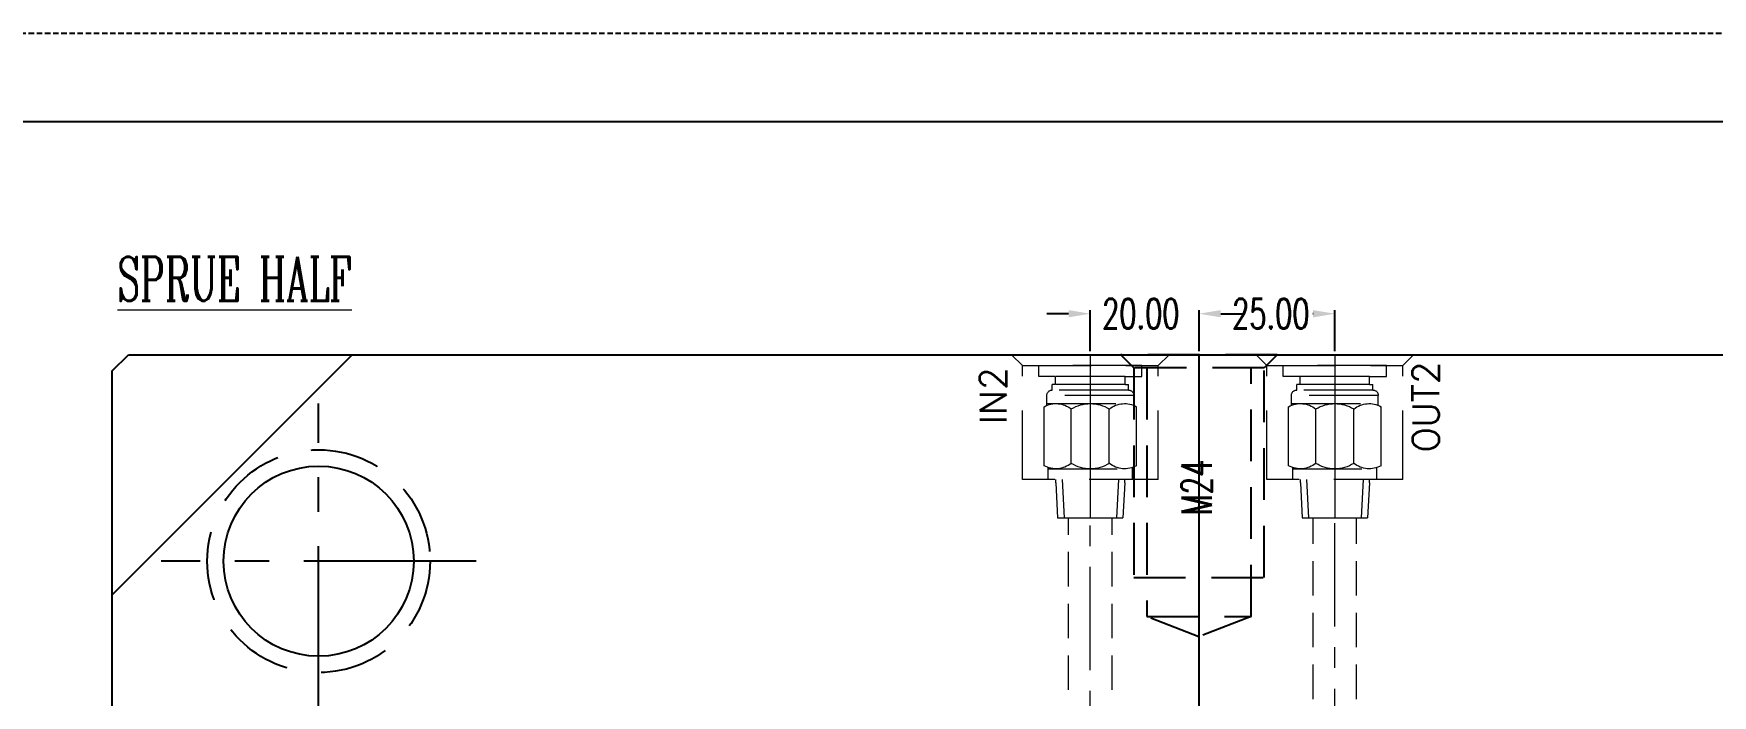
# Model space of a CAD drawing. Header units: inches. Extents: x 179987 to 181505, y -56815 to -55741.
# Drawn here: x 181041.7 to 181350.7, y -55862.9 to -55741.1 of the extents above; entities that cross this region are included whole.
import ezdxf
from ezdxf.enums import TextEntityAlignment as Align

# ---------------------------------------------------------------- set-up
doc = ezdxf.new("R2010")
doc.units = ezdxf.units.IN
doc.header["$LTSCALE"] = 2
doc.header["$MEASUREMENT"] = 0
doc.header["$PDMODE"] = 3
doc.header["$PDSIZE"] = 0.3125
for name, pattern in [('CENTER', [50.8, 31.75, -6.35, 6.35, -6.35]), ('DASHED', [0.75, 0.5, -0.25]), ('HIDDEN', [9.525, 6.35, -3.175])]:
    doc.linetypes.add(name, pattern=pattern)
doc.layers.get('0').update_dxf_attribs({"linetype": 'CONTINUOUS'})
doc.layers.get('Defpoints').update_dxf_attribs({"linetype": 'CONTINUOUS'})
for name, color, linetype in [('5', 5, 'CONTINUOUS'), ('A', 7, 'CONTINUOUS'), ('cen', 1, 'CENTER'), ('COOL', 171, 'CONTINUOUS'), ('hidden', 4, 'HIDDEN'), ('WT', 4, 'CONTINUOUS')]:
    doc.layers.add(name, color=color, linetype=linetype)
doc.layers.add('dim', color=3, linetype='CONTINUOUS', lineweight=15)
doc.layers.add('WR', color=122, linetype='HIDDEN', lineweight=18)
doc.styles.add('ROMANC', font='romanc', dxfattribs={"width": 0.6, "height": 1})
doc.styles.get("Standard").update_dxf_attribs({"font": 'txt.shx', "width": 0.67})
doc.dimstyles.new('2.00', dxfattribs={"dimtxt": 5.5, "dimasz": 4, "dimexe": 0.666, "dimexo": 0.626, "dimgap": 1, "dimtad": 0, "dimzin": 0, "dimdsep": 46, "dimtxsty": 'Standard', "dimcen": 0.09, "dimclrd": 3, "dimclre": 3, "dimclrt": 7, "dimazin": 0, "dimtfac": 1, "dimtofl": 0, "dimtmove": 0, "dimatfit": 0, "dimfxl": 0, "dimtolj": 1, "dimtzin": 0, "dimarcsym": 0})

# ---------------------------------------------------------------- blocks, each defined once
blk = doc.blocks.new('*D40380')
at = {"layer": 'Defpoints', "color": 0}
for p in [(181236.18, -55792.66), (181236.18, -55800.2), (181256.18, -55800.2)]:
    blk.add_point(p, dxfattribs=at)
at = {"layer": 'dim', "color": 3, "linetype": 'ByBlock', "lineweight": -2}
for p, q in [((181232.18, -55792.66), (181228.18, -55792.66)), ((181236.18, -55799.57), (181236.18, -55792)), ((181256.18, -55799.57), (181256.18, -55792)), ((181260.18, -55792.66), (181264.18, -55792.66))]:
    blk.add_line(p, q, dxfattribs=at)
at = {"layer": 'dim', "color": 3, "linetype": 'ByBlock'}
for points in [[(181232.18, -55793.33), (181232.18, -55792), (181236.18, -55792.66)], [(181260.18, -55792), (181260.18, -55793.33), (181256.18, -55792.66)]]:
    blk.add_solid(points, dxfattribs=at)
at = {"layer": 'dim', "color": 7, "linetype": 'ByBlock', "insert": (181245.47, -55792.66), "char_height": 5.5, "attachment_point": 5}
blk.add_mtext('\\A1;20.00', dxfattribs=at)
blk = doc.blocks.new('*D40381')
at = {"layer": 'Defpoints', "color": 0}
for p in [(181281.18, -55792.66), (181256.18, -55799.57), (181281.18, -55800.2)]:
    blk.add_point(p, dxfattribs=at)
at = {"layer": 'dim', "color": 3, "linetype": 'ByBlock', "lineweight": -2}
for p, q in [((181256.18, -55798.95), (181256.18, -55792)), ((181260.18, -55792.66), (181261.64, -55792.66)), ((181277.18, -55792.66), (181277.15, -55792.66)), ((181281.18, -55799.57), (181281.18, -55792))]:
    blk.add_line(p, q, dxfattribs=at)
at = {"layer": 'dim', "color": 3, "linetype": 'ByBlock'}
for points in [[(181260.18, -55792), (181260.18, -55793.33), (181256.18, -55792.66)], [(181277.18, -55793.33), (181277.18, -55792), (181281.18, -55792.66)]]:
    blk.add_solid(points, dxfattribs=at)
at = {"layer": 'dim', "color": 7, "linetype": 'ByBlock', "insert": (181269.4, -55792.66), "char_height": 5.5, "attachment_point": 5}
blk.add_mtext('\\A1;25.00', dxfattribs=at)
blk = doc.blocks.new('20150129.111502')
at = {"layer": '5', "color": 122, "linetype": 'HIDDEN', "lineweight": 0}
for p, q in [((0, 14.5), (0, -14.5)), ((2, 12.5), (0, 14.5)), ((2, 12.5), (2, -12.5)), ((23, 12.5), (2, 12.5)), ((23, -12.5), (23, 12.5)), ((2, -9.5), (2, 9.5)), ((4.01, 9.5), (2, 9.5)), ((4.01, 6.4), (4.01, 9.5)), ((4.01, -6.4), (4.01, 6.4)), ((5.51, 6.4), (4.01, 6.4)), ((5.51, 6.4), (5.51, 7)), ((6.51, 7), (5.51, 7)), ((5.51, 6.4), (5.51, 7)), ((5.51, -6.4), (5.51, 6.4)), ((6.51, -7), (6.51, 7)), ((7.51, -8), (7.51, 8)), ((9.33, 8), (7.51, 8)), ((9, 8), (9, -8)), ((20.43, 8.5), (9.57, 8.5)), ((23, 7.75), (20.77, 7.75)), ((21, 7.75), (21, -7.75)), ((23.56, 6.35), (23, 6.35)), ((23.56, 6.35), (30, 6.01)), ((20.01, 3.5), (9.99, 3.5)), ((23, 5.19), (30, 4.82)), ((30, 6.01), (30, -6.01)), ((20.01, -3.5), (9.99, -3.5)), ((23, -5.19), (30, -4.82)), ((23.56, -6.35), (30, -6.01)), ((5.51, -6.4), (4.01, -6.4)), ((4.01, -6.4), (4.01, -9.5)), ((5.51, -6.4), (5.51, -7)), ((5.51, -6.4), (5.51, -7)), ((6.51, -7), (5.51, -7)), ((9.33, -8), (7.51, -8)), ((20.43, -8.5), (9.57, -8.5)), ((23, -7.75), (20.77, -7.75)), ((23.56, -6.35), (23, -6.35)), ((4.01, -9.5), (2, -9.5)), ((2, -12.5), (0, -14.5)), ((23, -12.5), (2, -12.5))]:
    blk.add_line(p, q, dxfattribs=at)
at = {"layer": '5', "color": 122, "linetype": 'CENTER', "lineweight": 0, "ltscale": 0.5}
blk.add_line((0, 0), (30, 0), dxfattribs=at)
at = {"layer": '5', "color": 122, "linetype": 'HIDDEN', "lineweight": 0}
for centre, radius, start, end in [((7.51, 7), 1, 90, 180), ((13.47, 6.32), 4.47, 150.752, 219.0183), ((16.53, 6.32), 4.47, 320.9817, 29.248), ((15.66, 0), 6.66, 148.3016, 211.6984), ((14.34, 0), 6.66, 328.3016, 31.6984), ((13.47, -6.32), 4.47, 140.9817, 209.248), ((16.53, -6.32), 4.47, 330.752, 39.0183), ((7.51, -7), 1, 180, 270)]:
    blk.add_arc(centre, radius, start, end, dxfattribs=at)

msp = doc.modelspace()

# ---------------------------------------------------------------- linework, layer by layer
for p, q in [((181056.177, -55803.2), (181059.177, -55800.2)), ((181100.357, -55800.2), (181056.177, -55844.38)), ((181059.177, -55800.2), (181453.177, -55800.2)), ((181056.177, -56247.2), (181056.177, -55803.2))]:
    msp.add_line(p, q)
at = {"color": 8, "linetype": 'HIDDEN', "ltscale": 0.75}
for p, q in [((181270.577, -55800.2), (181241.777, -55800.2)), ((181241.777, -55800.2), (181244.177, -55802.6)), ((181256.177, -55800.2), (181256.177, -55852.115)), ((181270.577, -55800.2), (181268.177, -55802.6)), ((181268.177, -55802.6), (181244.177, -55802.6)), ((181244.177, -55802.6), (181244.177, -55841.2)), ((181246.577, -55802.6), (181246.577, -55848.4)), ((181265.777, -55848.4), (181265.777, -55802.6)), ((181268.177, -55841.2), (181268.177, -55802.6)), ((181244.177, -55841.2), (181268.177, -55841.2)), ((181246.577, -55848.4), (181265.777, -55848.4)), ((181256.177, -55852.115), (181246.577, -55848.4)), ((181265.777, -55848.4), (181256.177, -55852.115))]:
    msp.add_line(p, q, dxfattribs=at)
at = {"linetype": 'CENTER', "ltscale": 0.5}
msp.add_line((181256.177, -55800.2), (181256.177, -56250.2), dxfattribs=at)
msp.add_circle((181094.177, -55838.2), 17.5)
at = {"layer": 'A', "linetype": 'DASHED'}
msp.add_line((181505.31, -55741.104), (179986.634, -55741.104), dxfattribs=at)
at = {"layer": 'A'}
msp.add_line((181489.089, -55757.325), (180002.856, -55757.325), dxfattribs=at)
at = {"layer": 'cen', "linetype": 'CENTER', "ltscale": 0.5}
for p, q in [((181094.177, -55867.2), (181094.177, -55809.2)), ((181123.177, -55838.2), (181065.177, -55838.2))]:
    msp.add_line(p, q, dxfattribs=at)
at = {"layer": 'hidden'}
msp.add_circle((181094.177, -55838.2), 20.5, dxfattribs=at)
at = {"layer": 'WR', "linetype": 'HIDDEN', "ltscale": 0.5}
for p, q in [((181232.177, -55976.2), (181232.177, -55830.2)), ((181240.177, -55976.2), (181240.177, -55830.2)), ((181277.177, -55911.2), (181277.177, -55830.2)), ((181285.177, -55911.2), (181285.177, -55830.2))]:
    msp.add_line(p, q, dxfattribs=at)
at = {"layer": 'WR', "linetype": 'CENTER', "ltscale": 0.3}
for p, q in [((181236.177, -55980.2), (181236.177, -55830.2)), ((181281.177, -55911.2), (181281.177, -55830.2))]:
    msp.add_line(p, q, dxfattribs=at)

# ---------------------------------------------------------------- block references
at = {"layer": 'WT', "linetype": 'ByBlock', "xscale": -0.9999999999999991, "rotation": 90}
for p in [(181236.177, -55800.2), (181281.177, -55800.2)]:
    msp.add_blockref('20150129.111502', p, dxfattribs=at)

# ---------------------------------------------------------------- texts
at = {"color": 8, "linetype": 'HIDDEN', "ltscale": 0.75, "insert": (181258.543, -55829.757), "char_height": 5.6, "width": 35.58335, "attachment_point": 7, "rotation": 90}
msp.add_mtext('M24', dxfattribs=at)
at = {"layer": 'COOL', "color": 4}
for s, p in [('IN2', (181218.307, -55807.735)), ('OUT2', (181297.93, -55809.799))]:
    msp.add_text(s, height=4.8768, rotation=450, dxfattribs=at).set_placement(p, align=Align.MIDDLE)
at = {"layer": 'dim', "linetype": 'ByBlock', "style": 'ROMANC', "width": 0.6}
msp.add_text('%%uSPRUE HALF', height=8.1, dxfattribs=at).set_placement((181057.144, -55790.304))

# ---------------------------------------------------------------- dimensions: what is measured, and where the dimension line sits
at = {"layer": 'dim', "linetype": 'ByBlock'}
for base, p1, p2, picture, middle in [((181236.177, -55792.663), (181256.177, -55800.2), (181236.177, -55800.2), '*D40380', (181245.467, -55792.663)), ((181281.177, -55792.663), (181256.177, -55799.574), (181281.177, -55800.2), '*D40381', (181269.398, -55792.663))]:
    dim = msp.add_linear_dim(base=base, p1=p1, p2=p2, dimstyle='2.00', dxfattribs=at)
    dim.commit()
    dim.dimension.update_dxf_attribs({"geometry": picture, "text_midpoint": middle, "dimtype": 160})

doc.saveas('drawing.dxf')
